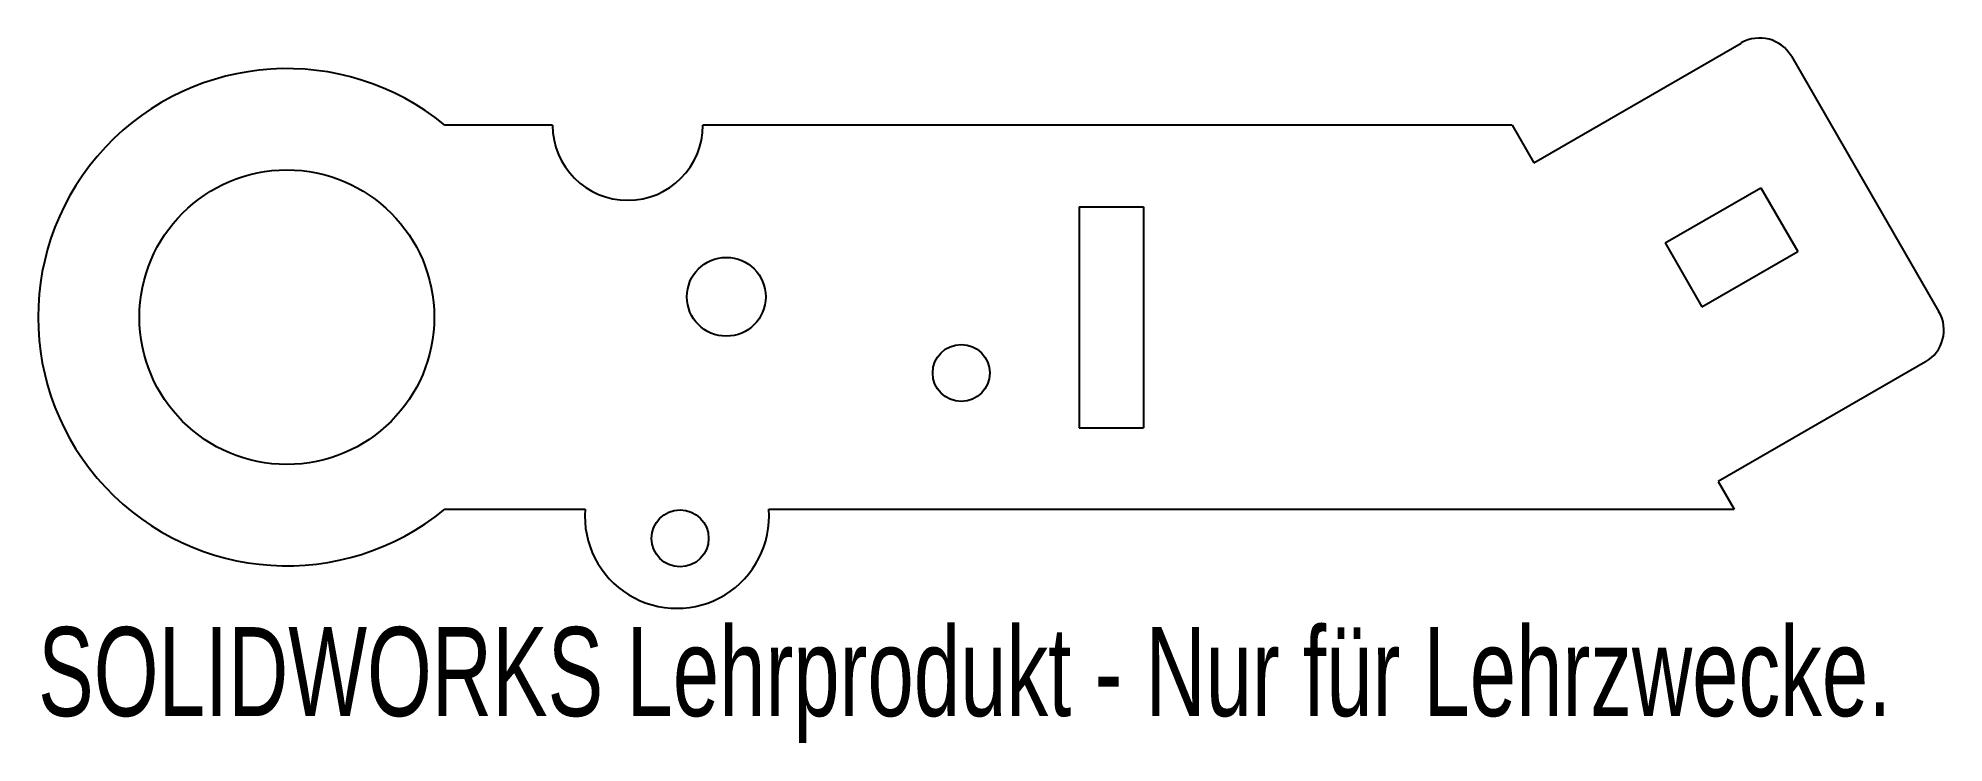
# Model space of a CAD drawing. Header units: millimetres. Extents: x -94 to 10, y -23 to 15.
import ezdxf

# ---------------------------------------------------------------- set-up
doc = ezdxf.new("R2010")
doc.units = ezdxf.units.MM
doc.styles.add('SLDTEXTSTYLE0', font='TXT', dxfattribs={"width": 0.7})

msp = doc.modelspace()

# ---------------------------------------------------------------- linework, layer by layer
at = {"color": 7, "linetype": 'Continuous', "lineweight": 25}
for p, q in [((-12.33, 8.39), (-1.07, 14.89)), ((1.65, 14.18), (9.66, 0.3)), ((-65.58, 10.43), (-71.43, 10.43)), ((-13.51, 10.43), (-57.42, 10.43)), ((-13.51, 10.43), (-12.33, 8.39)), ((-5.2, 4.03), (0, 7.03)), ((0, 7.03), (2, 3.57)), ((-37.01, 6), (-37.01, -6)), ((-37.01, 6), (-33.51, 6)), ((-33.51, 6), (-33.51, -6)), ((-5.2, 4.03), (-3.2, 0.57)), ((-3.2, 0.57), (2, 3.57)), ((8.93, -2.43), (-2.33, -8.93)), ((-37.01, -6), (-33.51, -6)), ((-2.33, -8.93), (-1.46, -10.43)), ((-71.43, -10.43), (-63.81, -10.43)), ((-53.84, -10.43), (-1.46, -10.43))]:
    msp.add_line(p, q, dxfattribs=at)
for centre, radius in [((-80, 0), 8), ((-56.15, 1.11), 2.14), ((-43.4, -3.03), 1.55), ((-58.66, -12.01), 1.55)]:
    msp.add_circle(centre, radius, dxfattribs=at)
for centre, radius, start, end in [((-0.07, 13.16), 2, 30.6016, 120.0032), ((-80, 0), 13.5, 50.5907, 309.4093), ((-61.5, 10.43), 4.08, 180, 360), ((7.93, -0.7), 2, 300, 30), ((-58.83, -10.81), 5, 175.664, 4.336)]:
    msp.add_arc(centre, radius, start, end, dxfattribs=at)

# ---------------------------------------------------------------- texts
at = {"color": 7, "linetype": 'Continuous', "insert": (-93.5, -16.83), "char_height": 4.8336, "attachment_point": 1, "style": 'SLDTEXTSTYLE0'}
msp.add_mtext('SOLIDWORKS Lehrprodukt - Nur für Lehrzwecke.', dxfattribs=at)

doc.saveas('drawing.dxf')
